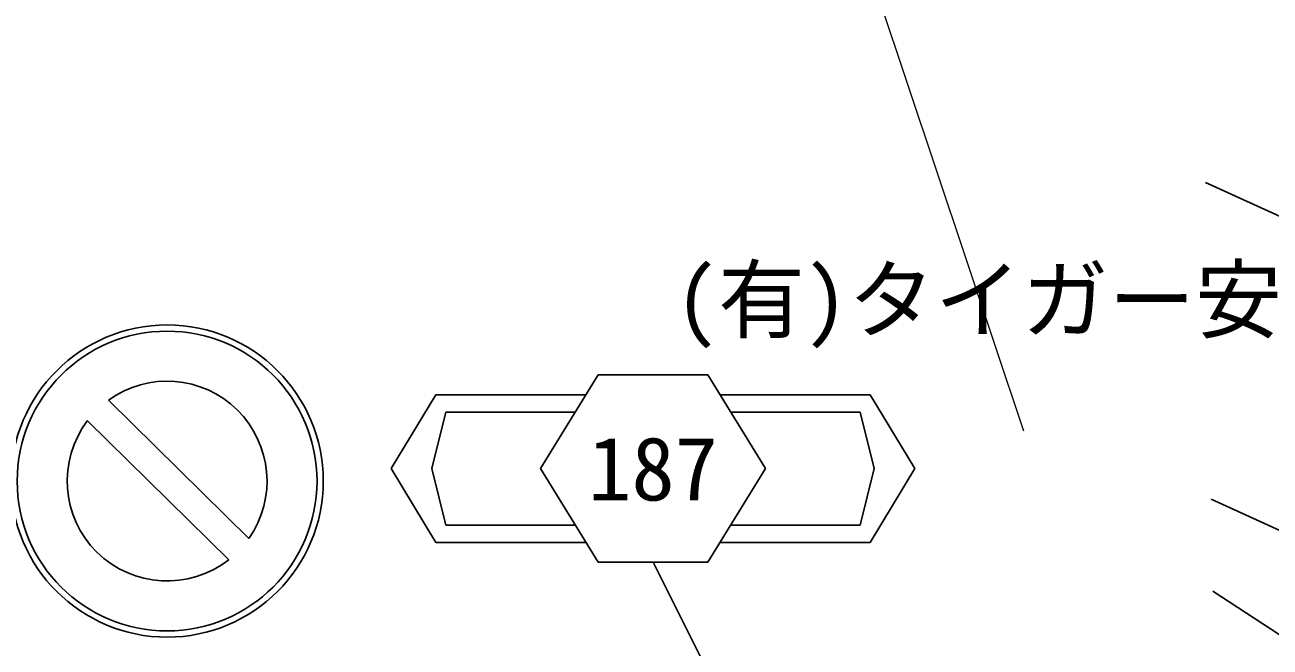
# Model space of a CAD drawing. Units: millimetres, scale not verified. Extents: x 40000 to 680000, y 20000 to 380000.
# Drawn here: x 503578 to 539462, y 301335 to 319271 of the extents above; entities that cross this region are included whole.
import ezdxf
from ezdxf.enums import TextEntityAlignment as Align

# ---------------------------------------------------------------- set-up
doc = ezdxf.new("R2010")
doc.units = ezdxf.units.MM
doc.header["$LTSCALE"] = 1000
for name, color, linetype, lineweight in [('M-BGD', 7, 'Continuous', 25), ('M-STR-HTXT', 7, 'Continuous', 13), ('M-STR-STRC', 7, 'Continuous', 25)]:
    doc.layers.add(name, color=color, linetype=linetype, lineweight=lineweight)
doc.layers.add('M-BMK-HTXT', color=7, linetype='Continuous')
doc.styles.add('ＭＳ ゴシック', font='')
doc.styles.get('ＭＳ ゴシック').set_extended_font_data('MS Gothic')

msp = doc.modelspace()

# ---------------------------------------------------------------- linework, layer by layer
at = {"layer": 'M-BGD'}
for points in [[(537602, 314725), (544248, 311705), (540839, 304200), (537761, 305598)], [(537808, 302950), (541853, 300301), (534256, 288703), (528331, 287136), (524851, 289411), (529595, 296808), (527783, 297974)]]:
    msp.add_lwpolyline(points, dxfattribs=at)
at = {"layer": 'M-STR-HTXT'}
msp.add_line((527114, 323247), (532360, 307571), dxfattribs=at)
at = {"layer": 'M-STR-STRC'}
for p, q in [((520098, 309179), (518440, 306479)), ((520098, 309179), (523261, 309179)), ((524920, 306479), (523261, 309179)), ((514135, 306479), (515424, 308610)), ((519748, 308610), (515424, 308610)), ((523611, 308610), (527935, 308610)), ((529224, 306479), (527935, 308610)), ((505990, 308455), (510036, 304469)), ((515304, 306479), (515706, 308110)), ((515706, 308110), (519441, 308110)), ((527653, 308110), (523918, 308110)), ((528055, 306479), (527653, 308110)), ((505383, 307862), (509452, 303853)), ((515424, 304349), (514135, 306479)), ((515706, 304849), (515304, 306479)), ((518440, 306479), (520098, 303779)), ((523261, 303779), (524920, 306479)), ((527653, 304849), (528055, 306479)), ((527935, 304349), (529224, 306479)), ((519441, 304849), (515706, 304849)), ((523918, 304849), (527653, 304849)), ((515424, 304349), (519748, 304349)), ((527935, 304349), (523611, 304349)), ((520098, 303779), (523261, 303779)), ((521680, 303779), (533955, 279402))]:
    msp.add_line(p, q, dxfattribs=at)
for radius in [4500, 4320]:
    msp.add_circle((507676, 306121), radius, dxfattribs=at)
for start, end in [(325.0148, 125.8468), (142.7921, 308.0695)]:
    msp.add_arc((507676, 306121), 2880, start, end, dxfattribs=at)

# ---------------------------------------------------------------- texts
at = {"layer": 'M-BMK-HTXT', "style": 'ＭＳ ゴシック'}
msp.add_text('(有)タイガー安全', height=1833, dxfattribs=at).set_placement((522309, 312269), align=Align.TOP_LEFT)
at = {"layer": 'M-STR-STRC', "style": 'ＭＳ ゴシック'}
msp.add_text('187', height=1833, dxfattribs=at).set_placement((521680, 306479), align=Align.MIDDLE_CENTER)

doc.saveas('drawing.dxf')
